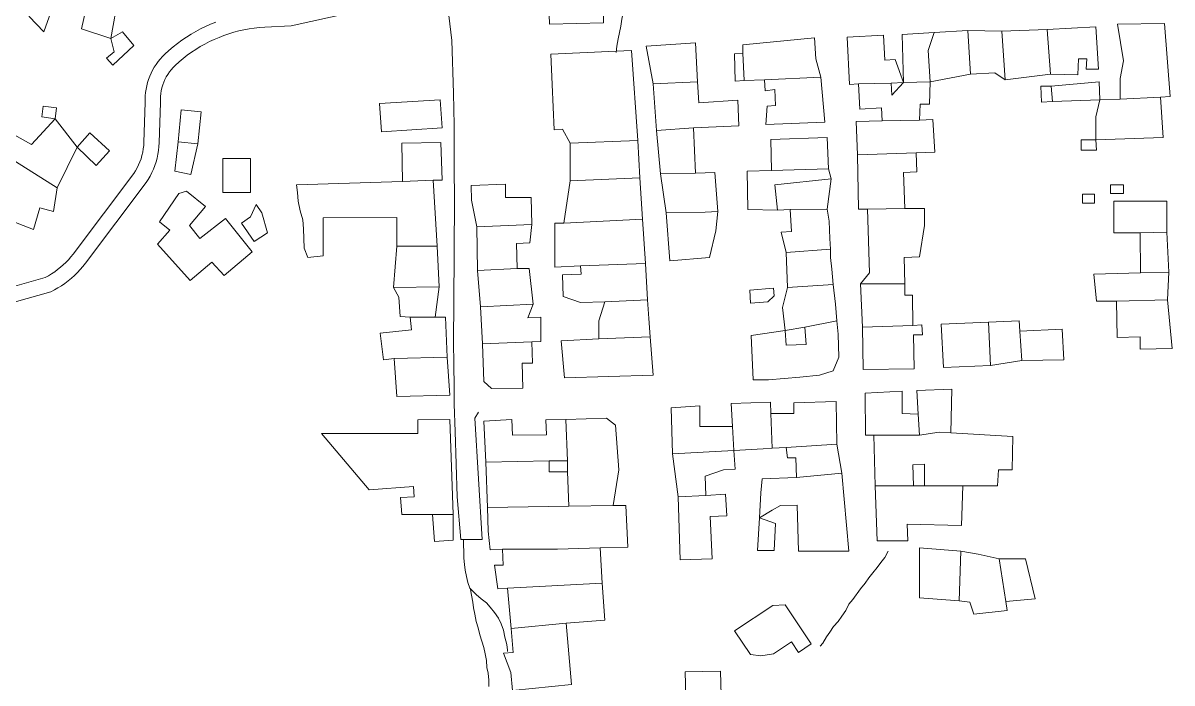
# Model space of a CAD drawing. Header units: inches. Extents: x 1138763 to 1140867, y 1050756 to 1053008.
# Drawn here: x 1139711.1 to 1139935.7, y 1051660.3 to 1051789.4 of the extents above; entities that cross this region are included whole.
import ezdxf

# ---------------------------------------------------------------- set-up
doc = ezdxf.new("R2010")
doc.units = ezdxf.units.IN
doc.header["$MEASUREMENT"] = 0
for name, color, linetype, lineweight in [('LimEdif_AM', 44, 'Continuous', 5), ('ViaPrin_AM', 1, 'Continuous', 15), ('ViaSec_AM', 1, 'Continuous', 18)]:
    doc.layers.add(name, color=color, linetype=linetype, lineweight=lineweight)

msp = doc.modelspace()

# ---------------------------------------------------------------- linework, layer by layer
at = {"layer": 'LimEdif_AM'}
for points in [[(1139715.19, 1051787.62), (1139712.31, 1051790.62), (1139712.69, 1051792.5), (1139708.81, 1051798.87), (1139710.81, 1051802.25), (1139706.19, 1051806), (1139707.69, 1051807.87), (1139717.06, 1051801.12), (1139716.06, 1051799.75), (1139720.31, 1051796.62), (1139716.56, 1051791.5), (1139715.19, 1051787.62)], [(1139824.31, 1051800.87), (1139824.56, 1051789.37), (1139814.06, 1051789.12), (1139813.94, 1051791), (1139813.69, 1051797.62), (1139817.81, 1051797.62), (1139817.94, 1051800.5), (1139820.31, 1051800.62), (1139824.31, 1051800.87)], [(1139728.31, 1051786.37), (1139722.56, 1051788.25), (1139724.44, 1051796.62), (1139728.19, 1051796.87), (1139729.81, 1051794.75), (1139728.31, 1051786.37)], [(1139889.19, 1051787.5), (1139895.81, 1051787.87), (1139896.31, 1051779.37), (1139888.44, 1051777.87), (1139888.06, 1051784), (1139889.19, 1051787.5)], [(1139895.81, 1051787.87), (1139902.44, 1051787.75), (1139903.06, 1051778.25), (1139901.06, 1051779.62), (1139896.31, 1051779.37), (1139895.81, 1051787.87)], [(1139902.44, 1051787.75), (1139911.31, 1051788.12), (1139911.94, 1051779.37), (1139903.06, 1051778.25), (1139902.44, 1051787.75)], [(1139911.94, 1051779.37), (1139911.31, 1051788.12), (1139920.81, 1051788.62), (1139921.31, 1051780.37), (1139918.94, 1051780.37), (1139919.06, 1051782.37), (1139917.44, 1051782.37), (1139917.31, 1051779.25), (1139911.94, 1051779.37)], [(1139933.44, 1051774.87), (1139925.56, 1051774.5), (1139925.56, 1051778.5), (1139926.19, 1051782), (1139925.06, 1051789.12), (1139934.19, 1051789.25), (1139935.31, 1051775), (1139933.44, 1051774.87)], [(1139728.31, 1051786.37), (1139730.56, 1051787.62), (1139732.81, 1051785), (1139728.69, 1051781.12), (1139727.44, 1051782.5), (1139728.94, 1051783.75), (1139728.31, 1051786.37)], [(1139851.81, 1051783.5), (1139851.81, 1051785.12), (1139865.81, 1051786.5), (1139866.06, 1051782.37), (1139867.06, 1051778.75), (1139856.06, 1051778.25), (1139852.06, 1051778.12), (1139851.81, 1051783.5)], [(1139883.19, 1051777.75), (1139880.81, 1051777.62), (1139874.44, 1051777.5), (1139872.69, 1051777.37), (1139872.19, 1051786.62), (1139879.31, 1051787), (1139879.56, 1051782.12), (1139881.56, 1051782.25), (1139883.19, 1051777.75)], [(1139888.44, 1051777.87), (1139883.19, 1051777.75), (1139882.94, 1051787.12), (1139889.19, 1051787.5), (1139888.06, 1051784), (1139888.44, 1051777.87)], [(1139831.31, 1051766.37), (1139818.06, 1051765.87), (1139816.56, 1051768.62), (1139814.94, 1051768.5), (1139814.56, 1051777.37), (1139814.31, 1051783.25), (1139827.06, 1051783.87), (1139830.06, 1051784), (1139831.31, 1051766.37)], [(1139842.94, 1051777.87), (1139834.31, 1051777.5), (1139832.94, 1051784.87), (1139842.56, 1051785.5), (1139842.94, 1051777.87)], [(1139852.06, 1051778.12), (1139850.31, 1051778), (1139850.19, 1051783.37), (1139851.81, 1051783.5), (1139852.06, 1051778.12)], [(1139842.94, 1051777.87), (1139843.19, 1051773.75), (1139850.81, 1051774.25), (1139851.06, 1051769.25), (1139842.19, 1051768.87), (1139834.94, 1051768.37), (1139834.31, 1051777.5), (1139842.94, 1051777.87)], [(1139867.06, 1051778.75), (1139867.81, 1051770), (1139856.31, 1051769.5), (1139856.56, 1051773.12), (1139858.19, 1051773.25), (1139858.06, 1051776.37), (1139856.19, 1051776.12), (1139856.06, 1051778.25), (1139867.06, 1051778.75)], [(1139888.44, 1051777.87), (1139888.31, 1051773.5), (1139886.44, 1051773.5), (1139886.31, 1051770.37), (1139879.06, 1051770.25), (1139878.94, 1051772.75), (1139874.69, 1051772.5), (1139874.44, 1051777.5), (1139880.81, 1051777.62), (1139880.94, 1051775.25), (1139883.19, 1051777.75), (1139888.44, 1051777.87)], [(1139883.19, 1051777.75), (1139880.94, 1051775.25), (1139880.81, 1051777.62), (1139883.19, 1051777.75)], [(1139912.31, 1051774), (1139910.19, 1051773.87), (1139910.06, 1051777), (1139912.06, 1051777), (1139912.31, 1051774)], [(1139912.06, 1051777), (1139921.44, 1051777.87), (1139921.56, 1051774.37), (1139912.31, 1051774), (1139912.06, 1051777)], [(1139933.44, 1051774.87), (1139933.94, 1051767), (1139920.81, 1051766.5), (1139920.81, 1051771), (1139921.56, 1051774.37), (1139925.56, 1051774.5), (1139933.44, 1051774.87)], [(1139717.44, 1051770.62), (1139714.81, 1051771), (1139715.06, 1051773.12), (1139717.69, 1051772.75), (1139717.44, 1051770.62)], [(1139741.44, 1051766.12), (1139742.06, 1051772.37), (1139745.94, 1051772), (1139745.31, 1051765.75), (1139741.44, 1051766.12)], [(1139781.19, 1051768.12), (1139780.81, 1051773.62), (1139792.69, 1051774.37), (1139793.06, 1051768.87), (1139781.19, 1051768.12)], [(1139717.44, 1051770.62), (1139721.69, 1051765.12), (1139717.81, 1051757.12), (1139707.19, 1051763.87), (1139708.94, 1051767.75), (1139712.81, 1051765.62), (1139717.44, 1051770.62)], [(1139886.31, 1051770.37), (1139888.94, 1051770.5), (1139889.31, 1051764.12), (1139885.69, 1051764), (1139874.19, 1051763.62), (1139873.94, 1051770.12), (1139879.06, 1051770.25), (1139886.31, 1051770.37)], [(1139721.69, 1051765.12), (1139724.19, 1051767.87), (1139728.06, 1051764.37), (1139725.44, 1051761.5), (1139721.69, 1051765.12)], [(1139842.19, 1051768.87), (1139842.56, 1051760), (1139835.69, 1051759.87), (1139834.94, 1051768.37), (1139842.19, 1051768.87)], [(1139745.31, 1051765.75), (1139743.94, 1051759.75), (1139740.81, 1051760.37), (1139741.44, 1051766.12), (1139745.31, 1051765.75)], [(1139791.31, 1051758.62), (1139785.31, 1051758.37), (1139785.19, 1051765.87), (1139792.81, 1051766), (1139793.06, 1051758.62), (1139791.31, 1051758.62)], [(1139831.31, 1051766.37), (1139831.69, 1051759.12), (1139818.06, 1051758.5), (1139818.06, 1051765.87), (1139831.31, 1051766.37)], [(1139868.56, 1051760.87), (1139857.44, 1051760.5), (1139857.31, 1051766.62), (1139868.31, 1051767), (1139868.56, 1051760.87)], [(1139920.81, 1051766.5), (1139920.94, 1051764.5), (1139917.94, 1051764.5), (1139917.94, 1051766.5), (1139920.81, 1051766.5)], [(1139717.81, 1051757.12), (1139717.06, 1051752.5), (1139714.44, 1051753.25), (1139713.19, 1051749), (1139710.31, 1051750.12), (1139703.44, 1051753.12), (1139705.06, 1051757.37), (1139702.44, 1051758.37), (1139704.81, 1051762.37), (1139706.31, 1051761.75), (1139707.19, 1051763.87), (1139717.81, 1051757.12)], [(1139885.69, 1051764), (1139885.81, 1051760.25), (1139883.19, 1051760.12), (1139883.44, 1051753.12), (1139876.19, 1051753), (1139874.44, 1051753), (1139874.19, 1051763.62), (1139885.69, 1051764)], [(1139755.56, 1051756.25), (1139750.19, 1051756.25), (1139750.19, 1051762.87), (1139755.56, 1051762.87), (1139755.56, 1051756.25)], [(1139831.69, 1051759.12), (1139832.19, 1051751), (1139816.81, 1051750.25), (1139818.06, 1051758.5), (1139831.69, 1051759.12)], [(1139842.56, 1051760), (1139846.31, 1051760.12), (1139846.94, 1051752.5), (1139844.44, 1051752.37), (1139836.81, 1051752.25), (1139835.69, 1051759.87), (1139842.56, 1051760)], [(1139868.56, 1051760.87), (1139869.06, 1051758.87), (1139858.06, 1051757.75), (1139858.56, 1051752.75), (1139852.81, 1051752.87), (1139852.69, 1051760.37), (1139857.44, 1051760.5), (1139868.56, 1051760.87)], [(1139869.06, 1051758.87), (1139868.31, 1051753), (1139861.06, 1051752.87), (1139858.56, 1051752.75), (1139858.06, 1051757.75), (1139869.06, 1051758.87)], [(1139743.81, 1051739), (1139737.44, 1051746.12), (1139739.81, 1051748.87), (1139737.81, 1051750.5), (1139741.56, 1051756), (1139743.06, 1051756.5), (1139746.81, 1051753.5), (1139743.69, 1051749.75), (1139745.69, 1051747.25), (1139750.69, 1051751.12), (1139755.94, 1051744.62), (1139750.44, 1051740), (1139748.06, 1051742.62), (1139743.81, 1051739)], [(1139791.31, 1051758.62), (1139792.06, 1051745.75), (1139784.19, 1051745.75), (1139784.19, 1051751.37), (1139769.81, 1051751.25), (1139769.81, 1051743.87), (1139766.81, 1051743.5), (1139766.06, 1051745.37), (1139765.94, 1051749.12), (1139765.81, 1051750.87), (1139765.31, 1051752.62), (1139764.94, 1051754.5), (1139764.81, 1051756.25), (1139764.56, 1051757.75), (1139785.31, 1051758.37), (1139791.31, 1051758.62)], [(1139810.56, 1051750), (1139799.81, 1051749.5), (1139798.81, 1051754.75), (1139798.69, 1051757.62), (1139805.44, 1051757.87), (1139805.44, 1051755.25), (1139810.44, 1051755.25), (1139810.56, 1051750)], [(1139926.19, 1051756), (1139923.69, 1051756), (1139923.69, 1051757.75), (1139926.19, 1051757.75), (1139926.19, 1051756)], [(1139920.56, 1051754.12), (1139918.19, 1051754.12), (1139918.19, 1051755.87), (1139920.56, 1051755.87), (1139920.56, 1051754.12)], [(1139934.69, 1051748.5), (1139929.44, 1051748.37), (1139924.31, 1051748.37), (1139924.31, 1051754.5), (1139934.69, 1051754.5), (1139934.69, 1051748.5)], [(1139756.31, 1051746.62), (1139753.81, 1051750.25), (1139755.56, 1051751.5), (1139756.69, 1051753.87), (1139757.81, 1051752.25), (1139758.94, 1051748.37), (1139756.31, 1051746.62)], [(1139846.94, 1051752.5), (1139846.56, 1051748.75), (1139845.31, 1051743.5), (1139837.56, 1051742.87), (1139836.81, 1051752.25), (1139844.44, 1051752.37), (1139846.94, 1051752.5)], [(1139868.31, 1051753), (1139868.69, 1051750.62), (1139868.81, 1051747.25), (1139868.94, 1051745.12), (1139860.31, 1051744.5), (1139859.31, 1051748.5), (1139861.31, 1051748.62), (1139861.06, 1051752.87), (1139868.31, 1051753)], [(1139883.44, 1051753.12), (1139887.31, 1051753.12), (1139887.31, 1051749.75), (1139886.31, 1051743.62), (1139883.31, 1051743.5), (1139883.44, 1051738.37), (1139874.81, 1051738.37), (1139876.56, 1051740.5), (1139876.19, 1051753), (1139883.44, 1051753.12)], [(1139810.56, 1051750), (1139810.19, 1051746.37), (1139807.56, 1051746.25), (1139807.69, 1051741.37), (1139799.94, 1051741), (1139799.81, 1051749.5), (1139810.56, 1051750)], [(1139832.19, 1051751), (1139832.81, 1051742.37), (1139820.06, 1051741.87), (1139815.06, 1051741.62), (1139815.06, 1051750.25), (1139816.81, 1051750.25), (1139832.19, 1051751)], [(1139934.69, 1051748.5), (1139935.06, 1051740.62), (1139929.56, 1051740.5), (1139929.44, 1051748.37), (1139934.69, 1051748.5)], [(1139792.06, 1051745.75), (1139792.44, 1051737.75), (1139783.56, 1051737.62), (1139784.19, 1051745.75), (1139792.06, 1051745.75)], [(1139868.94, 1051745.12), (1139868.94, 1051743.5), (1139869.19, 1051741.25), (1139869.44, 1051738.25), (1139860.56, 1051737.62), (1139860.31, 1051744.5), (1139868.94, 1051745.12)], [(1139807.69, 1051741.37), (1139810.06, 1051741.37), (1139810.81, 1051734.37), (1139800.56, 1051733.87), (1139799.94, 1051741), (1139807.69, 1051741.37)], [(1139832.81, 1051742.37), (1139833.19, 1051735.25), (1139824.81, 1051734.87), (1139820.06, 1051734.75), (1139816.69, 1051735.87), (1139816.56, 1051740.12), (1139820.19, 1051740.25), (1139820.06, 1051741.87), (1139832.81, 1051742.37)], [(1139935.06, 1051740.62), (1139934.81, 1051735.25), (1139924.81, 1051735), (1139922.69, 1051735), (1139920.94, 1051735), (1139920.44, 1051740.25), (1139929.56, 1051740.5), (1139935.06, 1051740.62)], [(1139792.44, 1051737.75), (1139791.69, 1051731.87), (1139786.81, 1051731.87), (1139784.81, 1051732), (1139784.56, 1051735.75), (1139783.56, 1051737.62), (1139792.44, 1051737.75)], [(1139853.31, 1051734.62), (1139853.19, 1051737.12), (1139857.81, 1051737.5), (1139857.94, 1051736), (1139856.69, 1051734.87), (1139853.31, 1051734.62)], [(1139869.44, 1051738.25), (1139869.94, 1051734.37), (1139870.19, 1051731.12), (1139863.94, 1051729.87), (1139860.06, 1051729.25), (1139859.56, 1051733.75), (1139860.56, 1051737.62), (1139869.44, 1051738.25)], [(1139883.44, 1051738.37), (1139883.44, 1051736.12), (1139884.94, 1051736.12), (1139885.06, 1051730.25), (1139875.19, 1051729.87), (1139874.81, 1051738.37), (1139883.44, 1051738.37)], [(1139810.81, 1051734.37), (1139809.81, 1051731.75), (1139812.31, 1051731.87), (1139812.31, 1051727.12), (1139810.56, 1051727), (1139800.94, 1051726.62), (1139800.56, 1051733.87), (1139810.81, 1051734.37)], [(1139833.19, 1051735.25), (1139833.44, 1051731.62), (1139833.69, 1051728), (1139823.69, 1051727.62), (1139823.69, 1051731.12), (1139824.81, 1051734.87), (1139833.19, 1051735.25)], [(1139934.81, 1051735.25), (1139935.69, 1051725.75), (1139929.44, 1051725.62), (1139929.44, 1051728), (1139924.94, 1051727.87), (1139924.81, 1051735), (1139934.81, 1051735.25)], [(1139791.69, 1051731.87), (1139793.69, 1051731.87), (1139794.06, 1051724), (1139783.69, 1051723.75), (1139781.56, 1051723.5), (1139780.94, 1051728.75), (1139787.06, 1051729.37), (1139786.81, 1051731.87), (1139791.69, 1051731.87)], [(1139870.19, 1051731.12), (1139870.44, 1051728.5), (1139870.56, 1051724), (1139869.44, 1051721.37), (1139866.81, 1051720.5), (1139862.94, 1051720.12), (1139856.81, 1051719.62), (1139853.81, 1051719.62), (1139853.44, 1051728.25), (1139860.06, 1051729.25), (1139860.31, 1051726.37), (1139864.19, 1051726.5), (1139863.94, 1051729.87), (1139870.19, 1051731.12)], [(1139863.94, 1051729.87), (1139864.19, 1051726.5), (1139860.31, 1051726.37), (1139860.06, 1051729.25), (1139863.94, 1051729.87)], [(1139885.06, 1051730.25), (1139886.81, 1051730.37), (1139886.94, 1051728.37), (1139885.19, 1051728.37), (1139885.31, 1051721.75), (1139875.31, 1051721.62), (1139875.19, 1051729.87), (1139885.06, 1051730.25)], [(1139900.19, 1051722.37), (1139891.06, 1051722), (1139890.56, 1051730.5), (1139899.81, 1051730.87), (1139900.19, 1051722.37)], [(1139899.81, 1051730.87), (1139905.81, 1051731.12), (1139905.94, 1051729.12), (1139906.31, 1051723.37), (1139900.19, 1051722.37), (1139899.81, 1051730.87)], [(1139905.94, 1051729.12), (1139914.19, 1051729.5), (1139914.56, 1051723.5), (1139906.31, 1051723.37), (1139905.94, 1051729.12)], [(1139833.69, 1051728), (1139834.31, 1051720.5), (1139816.94, 1051720), (1139816.31, 1051727.25), (1139823.69, 1051727.62), (1139833.69, 1051728)], [(1139810.56, 1051727), (1139810.69, 1051722.87), (1139808.69, 1051722.87), (1139808.81, 1051718), (1139802.69, 1051717.87), (1139801.19, 1051719.25), (1139800.94, 1051726.62), (1139810.56, 1051727)], [(1139794.06, 1051724), (1139794.56, 1051716.62), (1139784.19, 1051716.37), (1139783.69, 1051723.75), (1139794.06, 1051724)], [(1139877.44, 1051708.75), (1139875.81, 1051708.75), (1139875.69, 1051717), (1139882.94, 1051717.37), (1139882.94, 1051713), (1139886.06, 1051712.87), (1139886.31, 1051708.75), (1139877.44, 1051708.75)], [(1139886.06, 1051712.87), (1139885.81, 1051717.5), (1139892.69, 1051717.75), (1139892.44, 1051709.25), (1139890.19, 1051709.37), (1139886.31, 1051708.75), (1139886.06, 1051712.87)], [(1139850.06, 1051705.75), (1139838.06, 1051705.12), (1139837.81, 1051714.12), (1139843.44, 1051714.5), (1139843.44, 1051710.5), (1139849.81, 1051710.5), (1139850.06, 1051705.75)], [(1139849.81, 1051710.5), (1139849.56, 1051715), (1139857.19, 1051715.25), (1139857.31, 1051713), (1139857.56, 1051706.25), (1139855.81, 1051706.12), (1139850.06, 1051705.75), (1139849.81, 1051710.5)], [(1139857.31, 1051713), (1139861.81, 1051713), (1139861.81, 1051715.12), (1139870.06, 1051715.37), (1139870.19, 1051707), (1139860.31, 1051706.37), (1139857.56, 1051706.25), (1139857.31, 1051713)], [(1139791.19, 1051693.25), (1139785.19, 1051693.25), (1139784.94, 1051696.62), (1139787.56, 1051696.75), (1139787.44, 1051698.75), (1139778.81, 1051698.12), (1139769.44, 1051709.12), (1139788.31, 1051709.12), (1139788.31, 1051711.75), (1139794.56, 1051711.87), (1139795.19, 1051693.25), (1139791.19, 1051693.25)], [(1139817.56, 1051703.75), (1139813.94, 1051703.75), (1139801.56, 1051703.5), (1139801.19, 1051711.5), (1139806.69, 1051711.87), (1139806.81, 1051708.75), (1139813.44, 1051708.87), (1139813.31, 1051711.75), (1139817.19, 1051711.87), (1139817.56, 1051703.75)], [(1139817.56, 1051703.75), (1139817.19, 1051711.87), (1139825.19, 1051712.12), (1139826.94, 1051710.75), (1139827.56, 1051702), (1139826.44, 1051695), (1139817.81, 1051694.87), (1139817.56, 1051701.62), (1139817.56, 1051703.75)], [(1139892.44, 1051709.25), (1139904.56, 1051708.5), (1139904.44, 1051702), (1139901.81, 1051702), (1139901.56, 1051698.87), (1139894.81, 1051698.87), (1139887.31, 1051698.87), (1139887.31, 1051703.12), (1139885.06, 1051703), (1139885.19, 1051698.87), (1139877.69, 1051698.87), (1139877.44, 1051708.75), (1139886.31, 1051708.75), (1139890.19, 1051709.37), (1139892.44, 1051709.25)], [(1139850.06, 1051705.75), (1139850.31, 1051702.12), (1139848.06, 1051702), (1139844.44, 1051700.75), (1139844.56, 1051697), (1139839.19, 1051696.75), (1139838.06, 1051705.12), (1139850.06, 1051705.75)], [(1139870.19, 1051707), (1139871.19, 1051701.37), (1139862.31, 1051700.5), (1139862.19, 1051704.37), (1139860.56, 1051704.37), (1139860.31, 1051706.37), (1139870.19, 1051707)], [(1139813.94, 1051703.75), (1139813.94, 1051701.62), (1139817.56, 1051701.62), (1139817.81, 1051694.87), (1139801.94, 1051694.62), (1139801.56, 1051703.5), (1139813.94, 1051703.75)], [(1139817.56, 1051703.75), (1139817.56, 1051701.62), (1139813.94, 1051701.62), (1139813.94, 1051703.75), (1139817.56, 1051703.75)], [(1139887.31, 1051698.87), (1139885.19, 1051698.87), (1139885.06, 1051703), (1139887.31, 1051703.12), (1139887.31, 1051698.87)], [(1139871.19, 1051701.37), (1139872.56, 1051686.12), (1139862.69, 1051686.12), (1139862.44, 1051695.12), (1139859.19, 1051695), (1139857.56, 1051694.12), (1139855.06, 1051692.62), (1139855.31, 1051697.5), (1139855.56, 1051700.25), (1139862.31, 1051700.5), (1139871.19, 1051701.37)], [(1139885.19, 1051698.87), (1139887.31, 1051698.87), (1139894.81, 1051698.87), (1139894.56, 1051691.12), (1139883.94, 1051691.37), (1139884.06, 1051688.12), (1139878.06, 1051688.12), (1139877.69, 1051698.87), (1139885.19, 1051698.87)], [(1139844.56, 1051697), (1139848.44, 1051697.25), (1139848.69, 1051693), (1139845.44, 1051692.87), (1139845.81, 1051684.62), (1139839.56, 1051684.37), (1139839.19, 1051696.75), (1139844.56, 1051697)], [(1139826.44, 1051695), (1139828.94, 1051695), (1139829.31, 1051686.87), (1139823.94, 1051686.75), (1139815.56, 1051686.5), (1139804.81, 1051686.5), (1139802.44, 1051686.37), (1139802.06, 1051690), (1139801.94, 1051694.62), (1139817.81, 1051694.87), (1139826.44, 1051695)], [(1139795.19, 1051693.25), (1139795.19, 1051688.25), (1139791.56, 1051688), (1139791.19, 1051693.25), (1139795.19, 1051693.25)], [(1139855.06, 1051692.62), (1139858.19, 1051691.5), (1139857.94, 1051686.25), (1139854.69, 1051686.25), (1139855.06, 1051692.62)], [(1139823.94, 1051686.75), (1139824.31, 1051679.87), (1139805.81, 1051678.87), (1139803.94, 1051678.75), (1139803.31, 1051683.37), (1139804.94, 1051683.37), (1139804.81, 1051686.5), (1139815.56, 1051686.5), (1139823.94, 1051686.75)], [(1139894.44, 1051686.12), (1139894.06, 1051676.37), (1139886.31, 1051677), (1139886.31, 1051686.75), (1139894.44, 1051686.12)], [(1139894.44, 1051686.12), (1139897.81, 1051685.5), (1139901.94, 1051684.62), (1139903.19, 1051676.25), (1139903.44, 1051674.5), (1139896.94, 1051673.75), (1139896.19, 1051676.12), (1139894.06, 1051676.37), (1139894.44, 1051686.12)], [(1139901.94, 1051684.62), (1139907.06, 1051684.62), (1139908.94, 1051676.75), (1139903.19, 1051676.25), (1139901.94, 1051684.62)], [(1139824.31, 1051679.87), (1139824.81, 1051672.62), (1139817.31, 1051672), (1139806.56, 1051671), (1139805.81, 1051678.87), (1139824.31, 1051679.87)], [(1139855.31, 1051665.62), (1139853.31, 1051665.87), (1139850.19, 1051670.5), (1139857.69, 1051675.5), (1139860.06, 1051675.62), (1139865.19, 1051668), (1139862.69, 1051666.25), (1139861.31, 1051668.37), (1139857.81, 1051666), (1139855.31, 1051665.62)], [(1139817.31, 1051672), (1139818.31, 1051660), (1139806.81, 1051658.87), (1139806.44, 1051662.37), (1139805.06, 1051666.12), (1139806.94, 1051666.25), (1139806.56, 1051671), (1139817.31, 1051672)], [(1139840.81, 1051652.87), (1139840.56, 1051662.5), (1139847.44, 1051662.62), (1139847.69, 1051653.12), (1139840.81, 1051652.87)]]:
    msp.add_lwpolyline(points, dxfattribs=at)
at = {"layer": 'ViaPrin_AM'}
for points in [[(1139794.92, 1051785.96), (1139793.69, 1051796.28)], [(1139775.08, 1051791.38), (1139763.54, 1051788.84), (1139758.37, 1051788.56), (1139757.35, 1051788.48), (1139756.34, 1051788.37), (1139755.33, 1051788.22), (1139754.32, 1051788.03), (1139753.33, 1051787.81), (1139752.34, 1051787.55), (1139751.36, 1051787.26), (1139750.4, 1051786.92), (1139749.44, 1051786.56), (1139748.5, 1051786.16), (1139747.58, 1051785.72), (1139746.67, 1051785.25), (1139745.78, 1051784.75), (1139744.91, 1051784.21), (1139744.06, 1051783.65), (1139743.24, 1051783.05), (1139742.43, 1051782.42), (1139741.65, 1051781.77), (1139740.89, 1051781.08), (1139740.49, 1051780.67), (1139740.11, 1051780.24), (1139739.75, 1051779.79), (1139739.43, 1051779.32), (1139739.14, 1051778.82), (1139738.87, 1051778.31), (1139738.65, 1051777.79), (1139738.45, 1051777.25), (1139738.29, 1051776.69), (1139738.16, 1051776.13), (1139738.07, 1051775.57), (1139738.01, 1051775), (1139737.99, 1051774.42), (1139738.01, 1051773.85), (1139737.75, 1051765.96), (1139737.71, 1051765.2), (1139737.63, 1051764.45), (1139737.51, 1051763.71), (1139737.35, 1051762.97), (1139737.15, 1051762.24), (1139736.91, 1051761.52), (1139736.64, 1051760.81), (1139736.34, 1051760.12), (1139735.99, 1051759.45), (1139735.62, 1051758.8), (1139735.21, 1051758.16), (1139723.33, 1051742.4), (1139722.83, 1051741.76), (1139722.31, 1051741.15), (1139721.76, 1051740.56), (1139721.18, 1051740), (1139720.58, 1051739.46), (1139719.96, 1051738.95), (1139719.31, 1051738.46), (1139718.65, 1051738), (1139717.97, 1051737.57), (1139717.27, 1051737.17), (1139716.55, 1051736.81), (1139709.42, 1051734.77)], [(1139708.6, 1051737.66), (1139715.46, 1051739.61), (1139716.09, 1051739.96), (1139716.71, 1051740.32), (1139717.32, 1051740.72), (1139717.9, 1051741.15), (1139718.46, 1051741.6), (1139719, 1051742.07), (1139719.52, 1051742.57), (1139720.02, 1051743.09), (1139720.49, 1051743.64), (1139720.94, 1051744.2), (1139732.77, 1051759.91), (1139733.12, 1051760.46), (1139733.44, 1051761.03), (1139733.72, 1051761.62), (1139733.98, 1051762.22), (1139734.2, 1051762.84), (1139734.38, 1051763.47), (1139734.53, 1051764.11), (1139734.64, 1051764.75), (1139734.72, 1051765.4), (1139734.75, 1051766.05), (1139735.01, 1051773.82), (1139734.99, 1051774.48), (1139735.02, 1051775.13), (1139735.07, 1051775.79), (1139735.17, 1051776.44), (1139735.3, 1051777.08), (1139735.46, 1051777.72), (1139735.66, 1051778.35), (1139735.89, 1051778.96), (1139736.15, 1051779.57), (1139736.45, 1051780.15), (1139736.77, 1051780.72), (1139737.13, 1051781.28), (1139737.52, 1051781.81), (1139737.93, 1051782.32), (1139738.37, 1051782.8), (1139738.84, 1051783.27), (1139739.63, 1051783.99), (1139740.46, 1051784.68), (1139741.3, 1051785.35), (1139742.17, 1051785.98), (1139743.06, 1051786.59), (1139743.97, 1051787.16), (1139744.9, 1051787.7), (1139745.85, 1051788.21), (1139746.81, 1051788.68), (1139747.79, 1051789.12), (1139748.79, 1051789.52)], [(1139794.92, 1051785.96), (1139795.28, 1051775.64), (1139795.37, 1051769.38), (1139795.41, 1051761.06), (1139795.49, 1051754.88), (1139795.34, 1051734.44), (1139795.28, 1051727.5), (1139795.32, 1051722.13), (1139795.37, 1051718.7), (1139795.38, 1051714.82), (1139795.62, 1051709.49), (1139796.01, 1051696.74), (1139796.73, 1051688.39), (1139797.22, 1051688.38), (1139800.85, 1051688.36), (1139799.46, 1051712.13), (1139800.17, 1051713.27)]]:
    msp.add_lwpolyline(points, dxfattribs=at)
at = {"layer": 'ViaSec_AM'}
for points in [[(1139827.06, 1051783.62), (1139827.19, 1051784.87), (1139827.44, 1051786.25), (1139827.69, 1051787.5), (1139827.94, 1051788.75), (1139828.19, 1051790.12), (1139828.44, 1051791.37), (1139828.69, 1051792.75), (1139829.06, 1051794), (1139829.44, 1051795.25), (1139829.81, 1051796.37), (1139830.19, 1051797.5)], [(1139797.19, 1051688.37), (1139797.19, 1051687.25), (1139797.31, 1051686), (1139797.31, 1051684.75), (1139797.44, 1051683.5), (1139797.56, 1051682.37), (1139797.81, 1051681.12), (1139798.06, 1051680), (1139798.44, 1051678.87), (1139798.56, 1051678.62), (1139798.81, 1051677.5), (1139799.06, 1051676.12), (1139799.19, 1051675), (1139799.44, 1051673.75), (1139799.69, 1051672.37), (1139800.06, 1051671.12), (1139800.44, 1051669.75), (1139800.81, 1051668.5), (1139801.19, 1051667.25), (1139801.44, 1051666), (1139801.69, 1051664.75), (1139801.81, 1051663.37), (1139802.06, 1051662.25), (1139802.19, 1051660.87), (1139802.19, 1051659.62)], [(1139880.19, 1051686.12), (1139879.56, 1051684.87), (1139878.81, 1051683.87), (1139878.06, 1051682.87), (1139877.19, 1051681.87), (1139876.44, 1051680.87), (1139875.69, 1051679.87), (1139874.81, 1051678.75), (1139873.31, 1051676.62), (1139872.56, 1051675.75), (1139871.94, 1051674.5), (1139871.19, 1051673.37), (1139870.44, 1051672.37), (1139869.56, 1051671.37), (1139868.81, 1051670.25), (1139868.19, 1051669.37), (1139867.44, 1051668.12), (1139866.94, 1051667.5)], [(1139798.44, 1051678.87), (1139799.69, 1051677.62), (1139800.69, 1051676.75), (1139801.69, 1051676), (1139802.44, 1051675.12), (1139803.31, 1051674.12), (1139804.06, 1051673), (1139804.56, 1051671.87), (1139805.06, 1051670.62), (1139805.31, 1051669.25), (1139805.69, 1051667.87), (1139805.81, 1051666.75), (1139805.81, 1051666.5)]]:
    msp.add_lwpolyline(points, dxfattribs=at)

doc.saveas('drawing.dxf')
